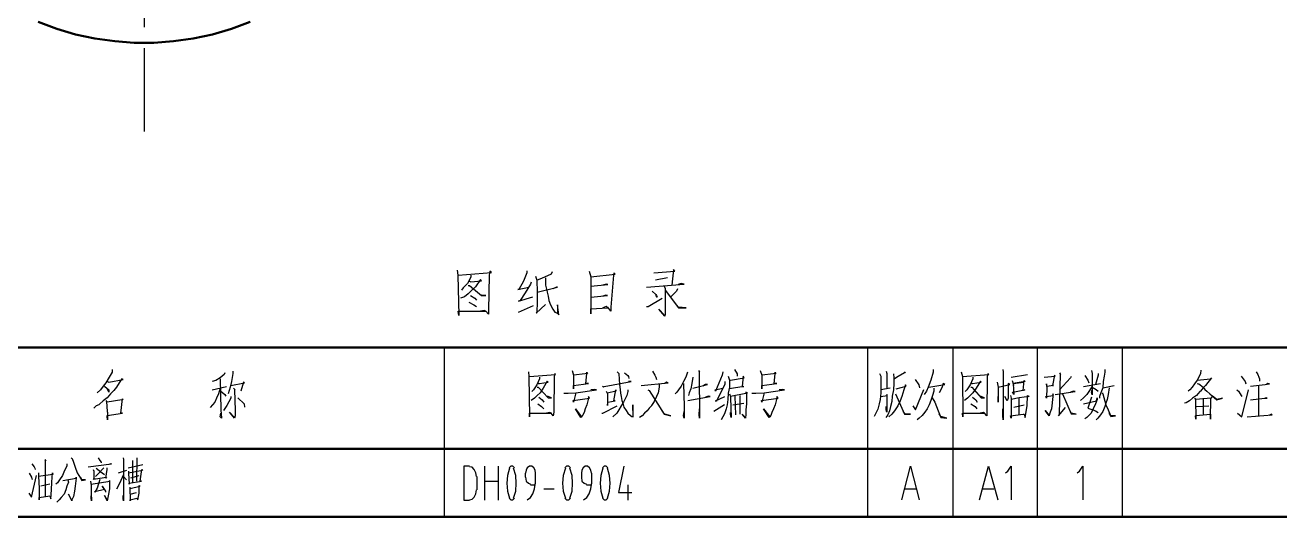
# Model space of a CAD drawing. Header units: millimetres. Extents: x -892 to 4698, y -3687 to 4524.
# Drawn here: x 1353 to 2834, y -3685 to -3104 of the extents above; entities that cross this region are included whole.
import ezdxf

# ---------------------------------------------------------------- set-up
doc = ezdxf.new("R2010")
doc.units = ezdxf.units.MM
doc.layers.add('1', color=7, linetype='Continuous')

msp = doc.modelspace()

# ---------------------------------------------------------------- linework, layer by layer
at = {"layer": '1', "color": 0, "lineweight": 50}
for points in [[(-891.6, -3685.1), (-891.6, 4523.8), (4698, 4523.8), (4698, -3685.1), (-891.6, -3685.1)], [(1368.5, -3100.5), (1390.6, -3109), (1412.8, -3115.5), (1435.6, -3120.1), (1459.1, -3123.3), (1481.9, -3125.3), (1505.3, -3125.3), (1528.2, -3123.3), (1551.6, -3120.1), (1574.4, -3115.5), (1596.6, -3109), (1618.7, -3100.5)], [(1098, -3685.1), (1098, -3485), (2898, -3485)], [(1098, -3604.9), (2898, -3604.9)]]:
    msp.add_lwpolyline(points, dxfattribs=at)
at = {"layer": '1', "color": 0, "lineweight": 25}
for points in [[(1493.6, -3082.3), (1493.6, -3107)], [(1493.6, -3131.8), (1493.6, -3230.2)], [(1863.1, -3393.8), (1863.8, -3399.6), (1865.1, -3447.2), (1864.4, -3442), (1897, -3442), (1895.1, -3441.3), (1890.5, -3442)], [(1864.4, -3399.6), (1903.5, -3396.4), (1901.6, -3395.1), (1900.9, -3399.6), (1900.3, -3441.3), (1900.3, -3445.9), (1897, -3442)], [(1877.5, -3406.8), (1879.4, -3407.5), (1891.8, -3406.2), (1890.5, -3404.9), (1884.6, -3413.3), (1880.1, -3417.9), (1876.2, -3421.8), (1871.6, -3425.1), (1867, -3427)], [(1879.4, -3399.6), (1879.4, -3402.2), (1875.5, -3409.4), (1870.3, -3414.6), (1868.3, -3417.2)], [(1945.2, -3394.4), (1945.2, -3397), (1941.3, -3406.8), (1936.1, -3416.6), (1934.8, -3416.6), (1947.9, -3414)], [(1955.7, -3400.9), (1957, -3405.5), (1957.6, -3419.8), (1957.6, -3431.6), (1957, -3443.3), (1956.3, -3444.6), (1967.4, -3434.2)], [(1975.2, -3395.7), (1973.9, -3398.3), (1962.8, -3403.5), (1957.6, -3405.5)], [(1967.4, -3402.9), (1967.4, -3411.4), (1969.4, -3419.2), (1969.4, -3419.8), (1970.7, -3424.4), (1971.3, -3429.6), (1973.3, -3434.8), (1975.9, -3440), (1978.5, -3443.3), (1981.7, -3444.6), (1983, -3446.6), (1981.7, -3434.8), (1981.7, -3445.3)], [(2018.9, -3395.1), (2020.8, -3401.6), (2020.8, -3423.7), (2020.8, -3439.4), (2020.8, -3445.3), (2020.8, -3439.4), (2041, -3438.1), (2039.1, -3436.8), (2035.2, -3438.1)], [(2020.8, -3401.6), (2049.5, -3398.3), (2048.2, -3397), (2047.6, -3399.6), (2044.3, -3437.4), (2044.3, -3440.7), (2044.3, -3442), (2041, -3437.4)], [(2095.1, -3397), (2119.9, -3395.1), (2118.6, -3393.1), (2116.6, -3411.4)], [(2111.4, -3402.9), (2097.1, -3405.5)], [(1876.2, -3412), (1877.5, -3412), (1891.8, -3423.7), (1897, -3423.7), (1891.8, -3423.1), (1889.9, -3422.4)], [(1950.5, -3408.1), (1949.8, -3410.1), (1943.3, -3420.5), (1937.4, -3429.6), (1935.5, -3430.3), (1952.4, -3425.1)], [(1957.6, -3419.8), (1981.7, -3414), (1980.4, -3414), (1975.9, -3415.9)], [(2020.8, -3412.7), (2041, -3410.7), (2039.1, -3410.1), (2035.2, -3411.4)], [(2086.7, -3414), (2131, -3410.1), (2127.7, -3409.4), (2123.8, -3410.7)], [(2093.2, -3418.5), (2097.7, -3422.4), (2098.4, -3423.7), (2099, -3425.7), (2097.7, -3423.1)], [(2107.5, -3412.7), (2108.8, -3415.3), (2108.8, -3445.9), (2108.2, -3447.9), (2101, -3440), (2107.5, -3446.6)], [(2108.8, -3417.2), (2124.5, -3438.1), (2133.6, -3438.1), (2124.5, -3437.4), (2121.9, -3434.8)], [(2123.2, -3415.9), (2121.9, -3418.5), (2115.3, -3425.1)], [(1876.8, -3431.6), (1882.7, -3434.8), (1885.9, -3436.8)], [(1878.8, -3423.7), (1884, -3427), (1885.9, -3429)], [(1935.5, -3443.3), (1953.1, -3435.5)], [(2020.8, -3425.7), (2040.4, -3423.7), (2038.4, -3423.1), (2035.2, -3424.4)], [(2086.7, -3436.8), (2088.6, -3436.8), (2104.9, -3427)], [(1848.1, -3685.1), (1848.1, -3485)], [(2348, -3685.1), (2348, -3485)], [(2448.4, -3685.1), (2448.4, -3485)], [(2548.1, -3685.1), (2548.1, -3485)], [(2648.4, -3685.1), (2648.4, -3485)], [(1450.6, -3525.4), (1451.9, -3526.1), (1468.9, -3522.8), (1467.5, -3522.2), (1464.3, -3526.7), (1461, -3531.9), (1457.8, -3535.8), (1453.9, -3539.8), (1450, -3544.3), (1445.4, -3548.2), (1440.8, -3552.1), (1440.2, -3552.8), (1436.9, -3554.1), (1434.3, -3556.7)], [(1455.8, -3511.1), (1455.8, -3514.3), (1451.3, -3522.2), (1448.6, -3526.7), (1445.4, -3530.6), (1442.1, -3535.2), (1438.2, -3538.4)], [(1588.8, -3515), (1588.1, -3516.9), (1583.6, -3520.9), (1578.3, -3524.1), (1573.8, -3525.4)], [(1583.6, -3522.2), (1584.2, -3558.7), (1584.9, -3568.4), (1583.6, -3567.1), (1584.2, -3562.6)], [(1598.5, -3513), (1598.5, -3515.6), (1596.6, -3525.4), (1595.3, -3531.9), (1592.7, -3539.8)], [(1947.2, -3513.7), (1947.9, -3519.5), (1948.5, -3567.1), (1948.5, -3562.6), (1974.6, -3562.6), (1972.6, -3561.9), (1968.7, -3562.6)], [(1948.5, -3519.5), (1979.1, -3516.9), (1978.5, -3515.6), (1977.8, -3519.5), (1977.2, -3561.3), (1976.5, -3565.8), (1973.9, -3562.6)], [(1960.2, -3520.2), (1960.2, -3522.2), (1957, -3529.3), (1953.1, -3535.2), (1951.1, -3537.1)], [(1998.7, -3512.4), (2000.6, -3517.6), (2000.6, -3533.9), (2000.6, -3530), (2018.2, -3527.4), (2015, -3527.4), (2016.3, -3516.3), (2016.3, -3514.3), (2016.9, -3515.6), (2014.3, -3516.3), (2000.6, -3517.6)], [(2052.1, -3513.7), (2054.1, -3515.6), (2054.1, -3516.3), (2054.7, -3528.7), (2055.4, -3534.5), (2056, -3539.1), (2056.7, -3543), (2057.3, -3547.6), (2058.6, -3550.8), (2059.9, -3555.4), (2062.6, -3559.3), (2064.5, -3562.6), (2067.8, -3565.2), (2069.1, -3566.5), (2071, -3567.1), (2070.4, -3552.8), (2070.4, -3565.8)], [(2060.6, -3515), (2064.5, -3518.2), (2065.2, -3519.5), (2065.8, -3521.5)], [(2093.8, -3513), (2096.4, -3517.6), (2097.7, -3520.2), (2098.4, -3522.8)], [(2134.9, -3514.3), (2132.9, -3520.2), (2130.3, -3525.4), (2127.7, -3530.6), (2124.5, -3535.2), (2122.5, -3537.8), (2120.6, -3539.8)], [(2141.4, -3520.2), (2140.1, -3527.4), (2138.8, -3533.9), (2136.8, -3538.4), (2136.2, -3541.7)], [(2147.9, -3512.4), (2149.2, -3514.3), (2148.6, -3513), (2149.2, -3568.4), (2148.6, -3564.5), (2149.2, -3557.3)], [(2176.6, -3513.7), (2175.9, -3517.6), (2168.1, -3536.5), (2167.5, -3535.2), (2176.6, -3533.2)], [(2183.1, -3518.9), (2184.4, -3523.5), (2184.4, -3531.9), (2183.1, -3539.1), (2182.5, -3546.3), (2181.8, -3552.8), (2180.5, -3557.3), (2178.6, -3563.2), (2174.6, -3570.4)], [(2185.1, -3524.1), (2185.7, -3523.5), (2202, -3520.9), (2200.7, -3518.9), (2199.4, -3531.3), (2201.4, -3531.3), (2184.4, -3533.9)], [(2190.3, -3511.1), (2193.5, -3516.3), (2193.5, -3518.9)], [(2220.9, -3512.4), (2222.9, -3517.6), (2222.9, -3533.9), (2222.9, -3530), (2240.5, -3527.4), (2237.2, -3527.4), (2238.5, -3516.3), (2238.5, -3514.3), (2239.2, -3515.6), (2236.6, -3516.3), (2222.9, -3517.6)], [(2361.7, -3515.6), (2363, -3518.9), (2363, -3530.6), (2363, -3538.4), (2362.3, -3546.3), (2361, -3551.5), (2359.7, -3558), (2357.1, -3562.6), (2355.2, -3566.5)], [(2378, -3516.3), (2378.6, -3520.9), (2378.6, -3527.4), (2378, -3535.2), (2376.7, -3542.4), (2376, -3548.9), (2374.7, -3554.7), (2373.4, -3560), (2371.5, -3564.5), (2368.9, -3567.8)], [(2369.5, -3513), (2370.2, -3515.6), (2370.2, -3533.2)], [(2391.7, -3513.7), (2391, -3515), (2383.8, -3519.5), (2379.3, -3522.2)], [(2409.3, -3532.6), (2408.6, -3529.3), (2404, -3522.8)], [(2424.9, -3511.1), (2424.9, -3514.3), (2422.3, -3523.5), (2419, -3531.9), (2417.1, -3536.5), (2414.5, -3540.4)], [(2458.1, -3513.7), (2459.4, -3519.5), (2460.1, -3567.1), (2459.4, -3562.6), (2485.5, -3562.6), (2484.2, -3561.9), (2480.3, -3562.6)], [(2459.4, -3519.5), (2490.7, -3516.9), (2489.4, -3515.6), (2488.8, -3519.5), (2488.1, -3561.3), (2488.1, -3565.8), (2485.5, -3562.6)], [(2471.8, -3520.2), (2471.8, -3522.2), (2468.6, -3529.3), (2464.7, -3535.2), (2462.7, -3537.1)], [(2507, -3511.1), (2507.7, -3513.7), (2507.7, -3529.3), (2507.7, -3547.6), (2507.7, -3561.9), (2507.7, -3570.4), (2507, -3565.8), (2507, -3557.3)], [(2516.8, -3520.2), (2536.3, -3516.9)], [(2518.1, -3524.1), (2519.4, -3528), (2520, -3540.4), (2518.7, -3537.8), (2533.1, -3535.2), (2531.1, -3535.8), (2532.4, -3524.1), (2533.7, -3525.4), (2519.4, -3527.4), (2519.4, -3528.7), (2520, -3530)], [(2555.9, -3520.2), (2568.9, -3518.9), (2568.3, -3517.6), (2565.7, -3530), (2567, -3530), (2559.1, -3531.3), (2558.5, -3528), (2559.1, -3531.9), (2558.5, -3545), (2557.8, -3543), (2567, -3541.7), (2566.3, -3539.8), (2566.3, -3543), (2564.4, -3557.3), (2563.1, -3561.3), (2562.4, -3563.9), (2561.8, -3565.8), (2557.2, -3559.3), (2561.8, -3565.2), (2562.4, -3563.9)], [(2574.1, -3515), (2575.4, -3516.9), (2574.8, -3516.3), (2573.5, -3563.9), (2572.8, -3565.8), (2581.3, -3556)], [(2587.8, -3519.5), (2587.2, -3520.9), (2574.1, -3535.2)], [(2604.1, -3518.2), (2607.4, -3523.5), (2608.7, -3526.7)], [(2611.9, -3512.4), (2612.6, -3515.6), (2612.6, -3541.1), (2611.9, -3537.8), (2612.6, -3535.2)], [(2619.8, -3515.6), (2619.8, -3517.6), (2616.5, -3528.7)], [(2627.6, -3511.1), (2627.6, -3514.3), (2626.9, -3518.9), (2625.6, -3525.4), (2625, -3532.6), (2623, -3538.4), (2621.1, -3543), (2621.1, -3545)], [(2736.4, -3523.5), (2752.1, -3522.2), (2753.4, -3520.9), (2746.2, -3530), (2743.6, -3532.6), (2740.3, -3536.5), (2739.7, -3537.1), (2735.8, -3541.7), (2731.2, -3545), (2727.3, -3548.2), (2723.4, -3550.2), (2721.4, -3550.8)], [(2741, -3511.7), (2740.3, -3515.6), (2738.4, -3520.2), (2736.4, -3523.5), (2733.2, -3528), (2730.5, -3531.9), (2727.9, -3535.2), (2726, -3536.5)], [(2788.5, -3518.9), (2791.8, -3523.5), (2793.1, -3525.4), (2793.8, -3528)], [(2806.1, -3513.7), (2808.1, -3516.9), (2809.4, -3520.2), (2810.1, -3522.2), (2810.1, -3524.8)], [(1446.7, -3530.6), (1447.3, -3531.3), (1451.9, -3535.2), (1451.9, -3537.8), (1450.6, -3534.5)], [(1583.6, -3533.2), (1581.6, -3539.8), (1579, -3545), (1577, -3549.5), (1574.4, -3552.8), (1571.8, -3556)], [(1573.8, -3535.2), (1590.7, -3531.3)], [(1584.2, -3536.5), (1588.8, -3540.4), (1590.1, -3542.4)], [(1599.2, -3533.2), (1601.1, -3535.2), (1600.5, -3535.2), (1601.1, -3559.3), (1601.1, -3565.8), (1600.5, -3568.4), (1594.6, -3561.3), (1600.5, -3567.8)], [(1595.9, -3530), (1612.2, -3526.7), (1610.9, -3526.1), (1607.7, -3536.5)], [(1958.9, -3527.4), (1960.2, -3527.4), (1970.7, -3526.1), (1969.4, -3524.8), (1964.8, -3533.2), (1960.9, -3538.4), (1957.6, -3541.7), (1954.4, -3545), (1950.5, -3547.6)], [(1957.6, -3531.9), (1958.9, -3531.9), (1970.7, -3544.3), (1974.6, -3544.3), (1970.7, -3543), (1968.7, -3542.4)], [(1988.9, -3539.1), (1994.1, -3539.1), (2003.2, -3538.4), (2027.4, -3535.2), (2024.8, -3534.5), (2020.8, -3535.2)], [(2003.2, -3538.4), (2000.6, -3549.5), (2000, -3547.6), (2019.5, -3545), (2018.2, -3543), (2018.2, -3545), (2016.3, -3552.8), (2014.3, -3557.3), (2013, -3561.9), (2011.1, -3565.2), (2010.4, -3567.1), (2009.1, -3567.8), (2002.6, -3557.3), (2009.8, -3567.1)], [(2034.5, -3530.6), (2035.8, -3531.9), (2036.5, -3531.3), (2068.4, -3525.4), (2066.5, -3525.4), (2065.2, -3525.4)], [(2039.1, -3536.5), (2040.4, -3539.8), (2040.4, -3546.3), (2040.4, -3553.4), (2041, -3549.5), (2049.5, -3548.2), (2048.2, -3548.2), (2050.2, -3535.2), (2050.2, -3536.5), (2040.4, -3539.1)], [(2064.5, -3535.2), (2064.5, -3537.1), (2063.2, -3541.7), (2061.2, -3546.3), (2059.3, -3549.5), (2056.7, -3554.1), (2054.1, -3558.7), (2051.5, -3562.6), (2046.9, -3567.1)], [(2101.7, -3528.7), (2101.7, -3531.9), (2100.4, -3538.4), (2098.4, -3543), (2095.8, -3548.9), (2092.5, -3553.4), (2092.5, -3554.1), (2089.9, -3556.7), (2087.3, -3560), (2084.1, -3562.6), (2081.5, -3565.8), (2078.2, -3567.8)], [(2080.1, -3530), (2112.1, -3526.7), (2110.1, -3526.1), (2108.2, -3527.4)], [(2088, -3535.2), (2089.9, -3535.8), (2107.5, -3563.9), (2115.3, -3565.8), (2108.2, -3563.9), (2105.6, -3560.6)], [(2130.3, -3527.4), (2131, -3554.7), (2131, -3562.6), (2131, -3568.4), (2130.3, -3565.8), (2131, -3560.6)], [(2141.4, -3533.2), (2158.4, -3528.7), (2156.4, -3528.7), (2153.1, -3530.6)], [(2179.2, -3525.4), (2179.2, -3528.7), (2168.8, -3548.9), (2168.1, -3548.2), (2179.2, -3543)], [(2185.7, -3542.4), (2205.9, -3538.4), (2204, -3537.8), (2204.6, -3539.8), (2204.6, -3551.5), (2204, -3558.7), (2204, -3563.9), (2203.3, -3568.4), (2199.4, -3563.9), (2202.7, -3567.1)], [(2211.1, -3539.1), (2215.7, -3539.1), (2225.5, -3538.4), (2249.6, -3535.2), (2247, -3534.5), (2243.1, -3535.2)], [(2225.5, -3538.4), (2222.9, -3549.5), (2222.2, -3547.6), (2241.8, -3545), (2240.5, -3543), (2240.5, -3545), (2238.5, -3552.8), (2236.6, -3557.3), (2234.6, -3561.9), (2233.3, -3565.2), (2232, -3567.1), (2231.3, -3567.8), (2224.8, -3557.3), (2232, -3567.1)], [(2363, -3534.5), (2374.1, -3532.6)], [(2381.2, -3533.9), (2393, -3530.6), (2392.3, -3529.3), (2390.4, -3535.2), (2387.8, -3543), (2385.8, -3548.2), (2383.2, -3554.1), (2379.3, -3560), (2376, -3563.9), (2372.8, -3567.1)], [(2400.8, -3554.1), (2404, -3558.7), (2413.8, -3534.5)], [(2425.6, -3533.2), (2425.6, -3536.5), (2424.2, -3541.7), (2422.3, -3547.6), (2420.3, -3552.8), (2417.7, -3557.3), (2415.1, -3561.3), (2411.9, -3565.2), (2408.6, -3568.4), (2406, -3570.4)], [(2419.7, -3531.9), (2438.6, -3528.7), (2436.6, -3527.4), (2435.3, -3532.6), (2432.1, -3538.4)], [(2469.9, -3527.4), (2471.2, -3527.4), (2481.6, -3526.1), (2480.9, -3524.8), (2475.7, -3533.2), (2471.8, -3538.4), (2468.6, -3541.7), (2465.3, -3545), (2462, -3547.6)], [(2469.2, -3531.9), (2470.5, -3531.9), (2481.6, -3544.3), (2485.5, -3544.3), (2481.6, -3543), (2479.6, -3542.4)], [(2500.5, -3526.1), (2501.8, -3531.9), (2501.8, -3549.5), (2501.8, -3546.9), (2501.8, -3546.3), (2501.8, -3543)], [(2501.8, -3531.9), (2515.5, -3528.7), (2513.5, -3527.4), (2513.5, -3538.4), (2513.5, -3545), (2512.2, -3548.2), (2509.6, -3543)], [(2519.4, -3527.4), (2531.8, -3526.1)], [(2568.9, -3540.4), (2592.4, -3537.1), (2590.4, -3536.5), (2587.2, -3537.8)], [(2612.6, -3530.6), (2609.3, -3535.8), (2606.1, -3540.4), (2602.2, -3544.3), (2598.9, -3547.6)], [(2602.2, -3531.3), (2622.4, -3527.4)], [(2612.6, -3531.9), (2617.2, -3534.5), (2619.8, -3536.5)], [(2632.8, -3532.6), (2631.5, -3540.4), (2630.2, -3546.3), (2628.9, -3550.8), (2627.6, -3554.7), (2625, -3560.6), (2622.4, -3564.5), (2619.1, -3568.4), (2617.2, -3570.4)], [(2624.3, -3538.4), (2625, -3539.8), (2628.9, -3552.8), (2631.5, -3558.7), (2634.1, -3565.2), (2634.7, -3566.5), (2640, -3565.8), (2634.7, -3565.8), (2632.8, -3562.6)], [(2625, -3532.6), (2638.7, -3530)], [(2736.4, -3527.4), (2738.4, -3528), (2743.6, -3531.9), (2745.5, -3534.5), (2748.1, -3536.5), (2751.4, -3539.8), (2759.9, -3546.9), (2766.4, -3545), (2759.9, -3546.3), (2754.7, -3542.4), (2752.7, -3545), (2735.1, -3546.3), (2733.8, -3545), (2734.5, -3545.6), (2735.1, -3569.7), (2734.5, -3565.8), (2735.1, -3565.2), (2752.1, -3563.9), (2752.1, -3569.7), (2752.7, -3545)], [(2783.3, -3535.2), (2785.3, -3536.5), (2787.2, -3539.8), (2788.5, -3541.7), (2789.2, -3543)], [(2784, -3562.6), (2789.2, -3567.1), (2797, -3535.2)], [(2799.6, -3530.6), (2816.6, -3528.7), (2821.8, -3528), (2819.8, -3527.4), (2818.5, -3528.7)], [(2808.8, -3530), (2808.8, -3565.8)], [(1448.6, -3547.6), (1449.3, -3548.9), (1450, -3560.6), (1450.6, -3561.9), (1450.6, -3570.4), (1450, -3566.5), (1450, -3565.2), (1468.2, -3562.6), (1466.2, -3562.6), (1468.2, -3545.6), (1468.9, -3546.3), (1467.5, -3546.9), (1450, -3549.5)], [(1595.9, -3543), (1595.9, -3545), (1591.4, -3553.4), (1587.5, -3559.3)], [(1604.4, -3544.3), (1611.6, -3551.5), (1612.2, -3555.4)], [(1958.3, -3551.5), (1962.8, -3554.7), (1965.4, -3557.3)], [(1959.6, -3543.7), (1963.5, -3546.9), (1965.4, -3549.5)], [(2033.9, -3562.6), (2035.2, -3562.6), (2052.1, -3554.1)], [(2135.5, -3547.6), (2161.6, -3543), (2159.7, -3542.4), (2156.4, -3543.7)], [(2178.6, -3552.8), (2166.2, -3560.6)], [(2184.4, -3539.8), (2185.7, -3543), (2185.7, -3544.3), (2186.4, -3567.8), (2185.7, -3563.9), (2185.7, -3561.9)], [(2188.3, -3552.8), (2201.4, -3550.8)], [(2190.9, -3542.4), (2191.6, -3564.5)], [(2196.8, -3541.7), (2196.8, -3563.9)], [(2363, -3543), (2370.8, -3541.7), (2370.2, -3540.4), (2370.2, -3561.3), (2369.5, -3558.7), (2369.5, -3554.7)], [(2380.6, -3539.8), (2391, -3563.9), (2398.2, -3563.9), (2391.7, -3563.2), (2389.7, -3560.6)], [(2423.6, -3544.3), (2426.9, -3549.5), (2430.8, -3560), (2434, -3567.8), (2441.2, -3568.4), (2434, -3566.5), (2432.1, -3563.2)], [(2469.2, -3551.5), (2474.4, -3554.7), (2476.4, -3557.3)], [(2471.2, -3543.7), (2475.1, -3546.9), (2477, -3549.5)], [(2516.1, -3541.7), (2516.8, -3545), (2516.8, -3556), (2516.8, -3568.4), (2516.1, -3565.8), (2531.1, -3563.9), (2532.4, -3563.9), (2533.7, -3567.8), (2535.7, -3554.1), (2536.3, -3541.7), (2538.3, -3543), (2526.6, -3544.3), (2516.8, -3546.3)], [(2520, -3555.4), (2532.4, -3552.8)], [(2525.9, -3545), (2525.9, -3563.9)], [(2577.4, -3539.8), (2587.8, -3563.2), (2593.7, -3563.9), (2587.8, -3562.6), (2586.5, -3560)], [(2602.2, -3551.5), (2617.8, -3548.2), (2618.5, -3544.3), (2618.5, -3546.3), (2616.5, -3551.5), (2613.9, -3557.3), (2611.3, -3562.6), (2608.7, -3565.2), (2606.1, -3567.8), (2604.1, -3569.1)], [(2611.9, -3543.7), (2607.4, -3556.7), (2610, -3557.3), (2613.2, -3558.7), (2616.5, -3560), (2619.8, -3561.9)], [(2735.8, -3554.7), (2750.1, -3554.1)], [(2743.6, -3545), (2743.6, -3563.9)], [(2799.6, -3546.9), (2815.9, -3545), (2819.2, -3545), (2818.5, -3544.3), (2816.6, -3545)], [(2795.7, -3567.1), (2825, -3564.5), (2824.4, -3563.9), (2821.1, -3565.2)], [(1361.3, -3622.5), (1363.9, -3625.8), (1364.6, -3627.7), (1365.2, -3629)], [(1376.3, -3617.3), (1377.6, -3619.3), (1377, -3618), (1377, -3661)], [(1402.4, -3622.5), (1402.4, -3625.1), (1399.8, -3630.3), (1397.2, -3636.2), (1393.9, -3641.4), (1391.3, -3644.7), (1389.3, -3646.6)], [(1407.6, -3615.3), (1408.9, -3616), (1410.2, -3620.6), (1412.2, -3626.4), (1414.8, -3632.9), (1418.7, -3639.5), (1420, -3642.1), (1424.5, -3641.4), (1420, -3640.8), (1418.7, -3638.2)], [(1427.8, -3625.8), (1455.2, -3622.5), (1454.5, -3622.5), (1451.9, -3623.2)], [(1433.7, -3629), (1434.3, -3631), (1434.3, -3640.8), (1433.7, -3640.1), (1436.3, -3640.1), (1449.3, -3638.2), (1448.6, -3639.5), (1450, -3629), (1450, -3627.1)], [(1446, -3627.1), (1439.5, -3634.2), (1436.3, -3637.5)], [(1436.9, -3627.7), (1444.1, -3632.9), (1446.7, -3634.9)], [(1439.5, -3615.3), (1441.5, -3618.6), (1442.8, -3620.6), (1442.8, -3621.2)], [(1468.9, -3615.3), (1469.5, -3617.3), (1469.5, -3666.2), (1468.9, -3663.6), (1468.9, -3659.7)], [(1474.7, -3627.1), (1492.3, -3623.2)], [(1479.9, -3618.6), (1479.9, -3644.7)], [(1485.1, -3615.3), (1484.5, -3642.7)], [(1877.5, -3625.1), (1871, -3625.1), (1871, -3665.5)], [(1885.9, -3637.5), (1885.3, -3632.9), (1883.3, -3629), (1880.7, -3626.4), (1877.5, -3625.8)], [(1895.7, -3665.5), (1895.7, -3625.1)], [(1911.4, -3625.1), (1911.4, -3665.5)], [(1925, -3627.7), (1922.4, -3636.2), (1921.8, -3645.3), (1922.4, -3654.5), (1925, -3662.9)], [(1930.9, -3627.1), (1929, -3625.1), (1926.3, -3625.1), (1924.4, -3627.1)], [(1929.6, -3662.9), (1932.2, -3654.5), (1932.9, -3645.3), (1932.2, -3636.2), (1929.6, -3627.7)], [(1955.7, -3633.6), (1955, -3629.7), (1953.7, -3627.1), (1951.1, -3625.1), (1948.5, -3625.1), (1945.9, -3627.1), (1944.6, -3629.7), (1943.9, -3633.6)], [(1990.9, -3627.7), (1988.3, -3636.2), (1987.6, -3645.3), (1988.3, -3654.5), (1990.9, -3662.9)], [(1996.7, -3627.1), (1994.8, -3625.1), (1992.2, -3625.1), (1990.2, -3627.1)], [(1996.1, -3662.9), (1998.7, -3654.5), (1999.3, -3645.3), (1998.7, -3636.2), (1996.1, -3627.7)], [(2021.5, -3633.6), (2020.8, -3629.7), (2019.5, -3627.1), (2016.9, -3625.1), (2014.3, -3625.1), (2011.7, -3627.1), (2010.4, -3629.7), (2009.8, -3633.6)], [(2035.2, -3627.7), (2032.6, -3636.2), (2031.9, -3645.3), (2032.6, -3654.5), (2035.2, -3662.9)], [(2041, -3627.1), (2039.1, -3625.1), (2036.5, -3625.1), (2034.5, -3627.1)], [(2040.4, -3662.9), (2043, -3654.5), (2043.7, -3645.3), (2043, -3636.2), (2040.4, -3627.7)], [(2059.9, -3625.1), (2053.4, -3656.4), (2069.1, -3656.4)], [(2387.8, -3664.9), (2398.2, -3625.1), (2408.6, -3664.9)], [(2479.6, -3664.9), (2490.1, -3625.1), (2501.1, -3664.9)], [(2510.3, -3632.9), (2512.9, -3631), (2516.8, -3625.1), (2516.8, -3664.9)], [(2595, -3632.9), (2597.6, -3631), (2601.5, -3625.1), (2601.5, -3664.9)], [(1357.4, -3657.1), (1360.7, -3661.6), (1366.5, -3636.2)], [(1358.1, -3633.6), (1360.7, -3638.2), (1361.3, -3640.1), (1362, -3640.8)], [(1369.1, -3632.9), (1369.1, -3637.5), (1369.8, -3651.2), (1369.8, -3660.3), (1369.8, -3664.9), (1369.8, -3662.3), (1382.2, -3660.3), (1383.5, -3663.6), (1384.1, -3659), (1384.8, -3645.3), (1384.8, -3644), (1385.4, -3632.9), (1386.1, -3634.9), (1369.1, -3637.5)], [(1403.7, -3641.4), (1404.3, -3644), (1402.4, -3648.6), (1401.1, -3653.1), (1399.1, -3658.4), (1395.9, -3662.3), (1393.3, -3664.9), (1390.6, -3667.5)], [(1397.8, -3642.1), (1413.5, -3639.5), (1413.5, -3638.2), (1413.5, -3638.8), (1413.5, -3639.5), (1412.2, -3648.6), (1411.5, -3654.5), (1410.2, -3661), (1408.2, -3664.9), (1408.2, -3666.2), (1406.3, -3661.6), (1404.3, -3658.4)], [(1430.4, -3642.7), (1431.1, -3647.9), (1431.1, -3657.1), (1431.7, -3666.2), (1431.1, -3662.9), (1431.7, -3657.1)], [(1431.1, -3646.6), (1453.2, -3642.7), (1452.6, -3642.1), (1452.6, -3651.8), (1451.3, -3660.3), (1450.6, -3664.2), (1450, -3666.2), (1446.7, -3659.7), (1450, -3665.5)], [(1441.5, -3640.8), (1438.2, -3651.2), (1435.6, -3655.8), (1435.6, -3655.1), (1446.7, -3652.5), (1444.1, -3648.6), (1448, -3654.5), (1448, -3655.8)], [(1469.5, -3634.9), (1466.2, -3642.1), (1463.6, -3647.9), (1461, -3652.5)], [(1472.8, -3630.3), (1463, -3633.6)], [(1469.5, -3637.5), (1472.8, -3641.4)], [(1475.4, -3631), (1475.4, -3633.6), (1476, -3646.6), (1476, -3645.3), (1490.4, -3642.7), (1489.1, -3642.7), (1491, -3629), (1491.7, -3630.3), (1475.4, -3633.6)], [(1478, -3638.8), (1487.8, -3636.2)], [(1886.6, -3653.1), (1886.6, -3637.5)], [(1895.7, -3642.7), (1911.4, -3642.7)], [(1943.3, -3633.6), (1943.3, -3638.2)], [(1943.9, -3638.2), (1944.6, -3642.7), (1947.2, -3645.3), (1949.8, -3646.6)], [(1955.7, -3646), (1955.7, -3633.6)], [(2009.8, -3633.6), (2009.8, -3638.2)], [(2009.8, -3638.2), (2010.4, -3642.7), (2013, -3645.3), (2015.6, -3646.6)], [(2022.1, -3646), (2022.1, -3633.6)], [(1382.2, -3646.6), (1371.7, -3648.6)], [(1476.7, -3649.9), (1477.3, -3666.2), (1477.3, -3664.9), (1485.1, -3662.9), (1486.4, -3664.9), (1487.8, -3657.1), (1487.8, -3647.9), (1488.4, -3649.2), (1477.3, -3651.8)], [(1477.3, -3658.4), (1484.5, -3656.4)], [(1877.5, -3664.9), (1880.7, -3664.2), (1883.3, -3661.6), (1885.3, -3657.7), (1885.9, -3653.1)], [(1945.9, -3664.9), (1949.8, -3662.3), (1952.4, -3657.7), (1954.4, -3651.8), (1955, -3646)], [(1949.8, -3647.3), (1955.7, -3647.3)], [(1965.4, -3651.8), (1977.8, -3651.8)], [(2012.4, -3664.9), (2016.3, -3662.3), (2018.9, -3657.7), (2020.8, -3651.8), (2021.5, -3646)], [(2015.6, -3647.3), (2022.1, -3647.3)], [(2064.5, -3647.3), (2064.5, -3665.5)], [(2391.7, -3651.8), (2404.7, -3651.8)], [(2483.6, -3651.8), (2496.6, -3651.8)], [(1871, -3665.5), (1877.5, -3665.5)], [(1924.4, -3662.9), (1926.3, -3664.9), (1929, -3664.9), (1930.9, -3662.9)], [(1990.2, -3662.9), (1992.2, -3664.9), (1994.8, -3664.9), (1996.7, -3662.9)], [(2034.5, -3662.9), (2036.5, -3664.9), (2039.1, -3664.9), (2041, -3662.9)], [(1098, -3685.1), (2898, -3685.1)]]:
    msp.add_lwpolyline(points, dxfattribs=at)

doc.saveas('drawing.dxf')
